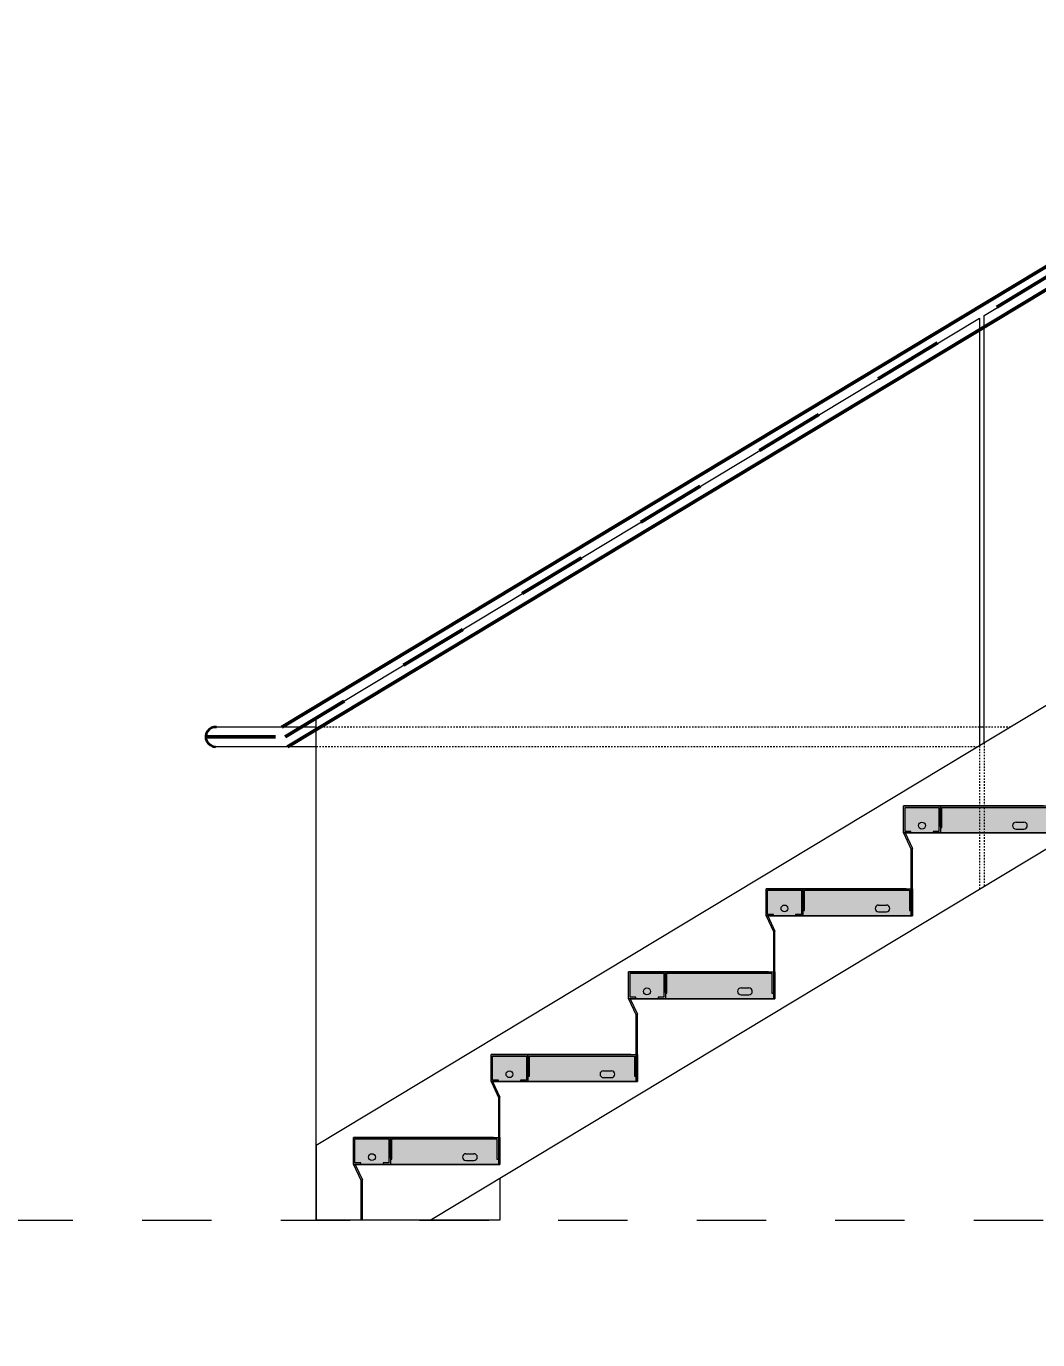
# Model space of a CAD drawing. Header units: millimetres. Extents: x -48147 to 1403542, y -455564 to 18123.
# Drawn here: x 1392919 to 1394978, y -450236 to -447561 of the extents above; entities that cross this region are included whole.
import ezdxf

# ---------------------------------------------------------------- set-up
doc = ezdxf.new("R2010")
doc.units = ezdxf.units.MM
doc.header["$MEASUREMENT"] = 0
for name, pattern in [('3MM-HIDDEN', [6, 3, -3]), ('Dashed', [2822.222233, 1411.111116, -1411.111116]), ('Wipeout_Contour', [1000, 0, -1000])]:
    doc.linetypes.add(name, pattern=pattern)
for name, color, linetype, lineweight in [('0_Pen_No__1', 7, 'Continuous', 13), ('0_Pen_No__85', 8, 'Continuous', 20), ('2D Layer_Pen_No__1', 7, 'Continuous', 13), ('A-30-M_Stair_Pen_No__101', 252, 'Continuous', 15), ('A-30-M_Stair_Pen_No__121', 255, 'Continuous', 0), ('A-30-M_Stair_Pen_No__2', 8, 'Continuous', 15), ('A-30-M_Stair_Pen_No__22', 8, 'Continuous', 50), ('A-30-M_Stair_Pen_No__42', 8, 'Continuous', 35), ('A-95-P_Text_1_50_GA_Pen_No__1', 7, 'Continuous', 13), ('New_A-25-M_Wall_Int_Pen_No__87', 8, 'Continuous', 20), ('New_A-30-M_Stair_Pen_No__1', 7, 'Continuous', 13), ('New_A-30-M_Stair_Pen_No__146', 8, 'Continuous', 0), ('New_A-30-M_Stair_Pen_No__192', 7, 'Continuous', 13), ('New_A-30-M_Stair_Pen_No__41', 7, 'Continuous', 35)]:
    doc.layers.add(name, color=color, linetype=linetype, lineweight=lineweight)
for name, color, linetype, lineweight, true_color in [('0_Pen_No__105', 7, 'Continuous', 15, 0xa6a6a6), ('0_Pen_No__45', 7, 'Continuous', 35, 0x444444), ('A-230-M_FLOOR.IFC Import_Pen_No__109', 7, 'Continuous', 15, 0xa6a6a6), ('A-230-M_FLOOR.IFC Import_Pen_No__29', 7, 'Continuous', 50, 0x2a2a2a), ('A-30-M_Stair_Pen_No__102', 7, 'Continuous', 15, 0xcccccc), ('A-30-M_Stair_Pen_No__81', 7, 'Continuous', 20, 0x6a6a6a)]:
    doc.layers.add(name, color=color, linetype=linetype, lineweight=lineweight, true_color=true_color)
for name, color, linetype in [('A-230-M_FLOOR.IFC Import', 7, 'Continuous'), ('A-95-P_Drawing', 7, 'Continuous'), ('New_A-25-M_Wall_Int', 7, 'Continuous'), ('New_A-30-M_Stair', 7, 'Continuous')]:
    doc.layers.add(name, color=color, linetype=linetype)
doc.styles.add('GENERATED_STYLE_1', font='')
doc.styles.add('GENERATED_STYLE_2', font='')
doc.styles.get('GENERATED_STYLE_1').set_extended_font_data('Arial')
doc.styles.get('GENERATED_STYLE_2').set_extended_font_data('Swis721 BT')
doc.dimstyles.new('GENERATED_STYLE__7', dxfattribs={"dimtxt": 125, "dimasz": 114, "dimexe": 0.18, "dimexo": 40, "dimgap": 0.09, "dimtad": 1, "dimtih": 1, "dimtoh": 1, "dimdec": 0, "dimzin": 0, "dimdsep": 46, "dimtxsty": 'GENERATED_STYLE_1', "dimblk": 'ARROWHEAD_5', "dimblk1": 'ARROWHEAD_5', "dimblk2": 'ARROWHEAD_5', "dimcen": 0.09, "dimclrd": 8, "dimclre": 8, "dimclrt": 7, "dimadec": 0, "dimazin": 0, "dimtfac": 1, "dimtdec": 4, "dimtmove": 0, "dimatfit": 3, "dimfxl": 1, "dimtolj": 1, "dimtzin": 0, "dimarcsym": 0})
doc.dimstyles.new('GENERATED_STYLE__8', dxfattribs={"dimtxt": 0.18, "dimasz": 182.4, "dimexe": 0.18, "dimexo": 0.0625, "dimgap": 0.09, "dimtad": 0, "dimtih": 1, "dimtoh": 1, "dimdec": 4, "dimzin": 0, "dimdsep": 46, "dimcen": 0.09, "dimadec": 0, "dimazin": 0, "dimtfac": 1, "dimtdec": 4, "dimtmove": 0, "dimatfit": 3, "dimldrblk": 'ARROWHEAD_5', "dimfxl": 1, "dimtolj": 1, "dimtzin": 0, "dimarcsym": 0})

# ---------------------------------------------------------------- blocks, each defined once
blk = doc.blocks.new('Section Elem_1_1', base_point=(1418663.2, -449992.5))
at = {"color": 254, "linetype": 'Wipeout_Contour', "lineweight": 0, "ltscale": 5857395.466145665}
blk.add_wipeout([(1393503.3, -449869), (1393578.3, -449823.8), (1393578.3, -449823.7), (1393503.3, -449868.9)], dxfattribs=at).dxf.layer = 'New_A-30-M_Stair'
at = {"color": 254, "linetype": 'Wipeout_Contour', "lineweight": 0, "ltscale": 7322809.023226842}
blk.add_wipeout([(1393586.3, -449992.5), (1393782.7, -449992.5), (1393858.3, -449947), (1393858.3, -449883.8), (1393586.3, -449883.8)], dxfattribs=at).dxf.layer = 'New_A-30-M_Stair'
at = {"layer": 'New_A-30-M_Stair_Pen_No__146', "linetype": 'Continuous', "lineweight": 0, "true_color": 0x404040}
blk.add_hatch(color=49, dxfattribs=at).paths.add_polyline_path([(1393586.3, -449992.5), (1393586.3, -449883.8), (1393578.3, -449883.8), (1393578.3, -449992.5)])
at = {"layer": 'New_A-30-M_Stair_Pen_No__41', "linetype": 'Continuous'}
blk.add_line((1393586.3, -449883.8), (1393586.3, -449992.5), dxfattribs=at)
at = {"color": 254, "linetype": 'Wipeout_Contour', "lineweight": 0, "ltscale": 5857939.735966233}
blk.add_wipeout([(1393578.3, -449823.8), (1393858.3, -449655), (1393858.3, -449654.9), (1393578.3, -449823.7)], dxfattribs=at).dxf.layer = 'New_A-30-M_Stair'
at = {"color": 254, "linetype": 'Wipeout_Contour', "lineweight": 0, "ltscale": 5856843.131998958}
blk.add_wipeout([(1393503.3, -449868.9), (1393578.3, -449823.7), (1393578.3, -448924), (1393503.3, -448969.2)], dxfattribs=at).dxf.layer = 'New_A-30-M_Stair'
at = {"color": 254, "linetype": 'Wipeout_Contour', "lineweight": 0, "ltscale": 5858798.407810763}
blk.add_wipeout([(1393858.3, -449655), (1394138.3, -449486.3), (1394138.3, -449486.2), (1393858.3, -449654.9)], dxfattribs=at).dxf.layer = 'New_A-30-M_Stair'
at = {"color": 254, "linetype": 'Wipeout_Contour', "lineweight": 0, "ltscale": 5857387.584649482}
blk.add_wipeout([(1393578.3, -449823.7), (1393858.3, -449654.9), (1393858.3, -448755.2), (1393578.3, -448924)], dxfattribs=at).dxf.layer = 'New_A-30-M_Stair'
at = {"color": 254, "linetype": 'Wipeout_Contour', "lineweight": 0, "ltscale": 5859657.245656075}
blk.add_wipeout([(1394138.3, -449486.3), (1394418.3, -449317.5), (1394418.3, -449317.4), (1394138.3, -449486.2)], dxfattribs=at).dxf.layer = 'New_A-30-M_Stair'
at = {"color": 254, "linetype": 'Wipeout_Contour', "lineweight": 0, "ltscale": 5858246.544806448}
blk.add_wipeout([(1393858.3, -449654.9), (1394138.3, -449486.2), (1394138.3, -448586.5), (1393858.3, -448755.2)], dxfattribs=at).dxf.layer = 'New_A-30-M_Stair'
at = {"color": 254, "linetype": 'Wipeout_Contour', "lineweight": 0, "ltscale": 5856290.797575889}
blk.add_wipeout([(1393503.3, -448969.2), (1393578.3, -448924), (1393578.3, -448923.9), (1393503.3, -448969.1)], dxfattribs=at).dxf.layer = 'New_A-30-M_Stair'
at = {"color": 254, "linetype": 'Wipeout_Contour', "lineweight": 0, "ltscale": 5860516.249429189}
blk.add_wipeout([(1394418.3, -449317.5), (1394698.3, -449148.8), (1394698.3, -449148.7), (1394418.3, -449317.4)], dxfattribs=at).dxf.layer = 'New_A-30-M_Stair'
at = {"layer": 'New_A-30-M_Stair_Pen_No__1', "linetype": 'Continuous'}
blk.add_line((1393503.3, -449868.9), (1393503.3, -448969.2), dxfattribs=at)
at = {"color": 254, "linetype": 'Wipeout_Contour', "lineweight": 0, "ltscale": 5859105.670895281}
blk.add_wipeout([(1394138.3, -449486.2), (1394418.3, -449317.4), (1394418.3, -448417.7), (1394138.3, -448586.5)], dxfattribs=at).dxf.layer = 'New_A-30-M_Stair'
at = {"color": 254, "linetype": 'Wipeout_Contour', "lineweight": 0, "ltscale": 5856835.432991117}
blk.add_wipeout([(1393578.3, -448924), (1393858.3, -448755.2), (1393858.3, -448755.1), (1393578.3, -448923.9)], dxfattribs=at).dxf.layer = 'New_A-30-M_Stair'
at = {"color": 254, "linetype": 'Wipeout_Contour', "lineweight": 0, "ltscale": 5861375.419057152}
blk.add_wipeout([(1394698.3, -449148.8), (1394978.3, -448980), (1394978.3, -448979.9), (1394698.3, -449148.7)], dxfattribs=at).dxf.layer = 'New_A-30-M_Stair'
at = {"color": 254, "linetype": 'Wipeout_Contour', "lineweight": 0, "ltscale": 4393613.780527391}
blk.add_wipeout([(1393578.4, -449823.8), (1393858.3, -449823.8), (1393858.3, -449655.1)], dxfattribs=at).dxf.layer = 'New_A-30-M_Stair'
at = {"layer": 'New_A-30-M_Stair_Pen_No__1', "linetype": 'Continuous'}
for p, q in [((1393503.3, -448969.1), (1393578.3, -448923.9)), ((1393503.3, -449869), (1393578.3, -449823.8))]:
    blk.add_line(p, q, dxfattribs=at)
at = {"layer": 'New_A-30-M_Stair_Pen_No__41', "linetype": 'Continuous', "flags": 128}
blk.add_lwpolyline([(1393578.3, -449823.8), (1393578.3, -449883.8), (1393578.3, -449992.5)], dxfattribs=at)
at = {"color": 254, "linetype": 'Wipeout_Contour', "lineweight": 0, "ltscale": 5859964.962843002}
blk.add_wipeout([(1394418.3, -449317.4), (1394698.3, -449148.7), (1394698.3, -448249), (1394418.3, -448417.7)], dxfattribs=at).dxf.layer = 'New_A-30-M_Stair'
at = {"color": 254, "linetype": 'Wipeout_Contour', "lineweight": 0, "ltscale": 5857694.681460792}
blk.add_wipeout([(1393858.3, -448755.2), (1394138.3, -448586.5), (1394138.3, -448586.4), (1393858.3, -448755.1)], dxfattribs=at).dxf.layer = 'New_A-30-M_Stair'
at = {"color": 254, "linetype": 'Wipeout_Contour', "lineweight": 0, "ltscale": 4394257.777945197}
blk.add_wipeout([(1393858.4, -449655), (1394138.3, -449655), (1394138.3, -449486.3)], dxfattribs=at).dxf.layer = 'New_A-30-M_Stair'
at = {"color": 254, "linetype": 'Wipeout_Contour', "lineweight": 0, "ltscale": 8788407.453797473}
blk.add_wipeout([(1393858.3, -449883.8), (1393858.3, -449947), (1394138.3, -449778.2), (1394138.3, -449715), (1393866.3, -449715), (1393866.3, -449883.8)], dxfattribs=at).dxf.layer = 'New_A-30-M_Stair'
at = {"layer": 'New_A-30-M_Stair_Pen_No__146', "linetype": 'Continuous', "lineweight": 0, "true_color": 0x404040}
for points in [[(1393866.3, -449823.8), (1393866.3, -449715), (1393858.3, -449715), (1393858.3, -449823.8)], [(1393866.3, -449883.8), (1393866.3, -449823.8), (1393578.3, -449823.8), (1393578.3, -449883.8)]]:
    blk.add_hatch(color=49, dxfattribs=at).paths.add_polyline_path(points)
at = {"layer": 'New_A-30-M_Stair_Pen_No__1', "linetype": 'Continuous'}
for p, q in [((1393578.3, -448923.9), (1393858.3, -448755.1)), ((1393578.3, -449823.8), (1393858.3, -449655)), ((1393578.4, -449823.8), (1393858.3, -449655.1)), ((1393782.7, -449992.5), (1393858.3, -449947))]:
    blk.add_line(p, q, dxfattribs=at)
at = {"layer": 'New_A-30-M_Stair_Pen_No__41', "linetype": 'Continuous'}
for p, q in [((1393858.3, -449823.8), (1393578.3, -449823.8)), ((1393866.3, -449883.8), (1393586.3, -449883.8))]:
    blk.add_line(p, q, dxfattribs=at)
at = {"layer": 'New_A-30-M_Stair_Pen_No__41', "linetype": 'Continuous', "flags": 128}
for points in [[(1393858.3, -449655), (1393858.3, -449715), (1393858.3, -449823.8)], [(1393866.3, -449715), (1393866.3, -449823.8), (1393866.3, -449883.8)]]:
    blk.add_lwpolyline(points, dxfattribs=at)
at = {"color": 254, "linetype": 'Wipeout_Contour', "lineweight": 0, "ltscale": 5860824.420576657}
blk.add_wipeout([(1394698.3, -449148.7), (1394978.3, -448979.9), (1394978.3, -448080.2), (1394698.3, -448249)], dxfattribs=at).dxf.layer = 'New_A-30-M_Stair'
at = {"color": 254, "linetype": 'Wipeout_Contour', "lineweight": 0, "ltscale": 5858554.095793421}
blk.add_wipeout([(1394138.3, -448586.5), (1394418.3, -448417.7), (1394418.3, -448417.6), (1394138.3, -448586.4)], dxfattribs=at).dxf.layer = 'New_A-30-M_Stair'
at = {"color": 254, "linetype": 'Wipeout_Contour', "lineweight": 0, "ltscale": 4394901.899912532}
blk.add_wipeout([(1394138.4, -449486.3), (1394418.3, -449486.3), (1394418.3, -449317.6)], dxfattribs=at).dxf.layer = 'New_A-30-M_Stair'
at = {"color": 254, "linetype": 'Wipeout_Contour', "lineweight": 0, "ltscale": 10254562.26249463}
blk.add_wipeout([(1394138.3, -449715), (1394138.3, -449778.2), (1394418.3, -449609.5), (1394418.3, -449546.3), (1394146.3, -449546.3), (1394146.3, -449655), (1394146.3, -449715)], dxfattribs=at).dxf.layer = 'New_A-30-M_Stair'
at = {"layer": 'New_A-30-M_Stair_Pen_No__146', "linetype": 'Continuous', "lineweight": 0, "true_color": 0x404040}
for points in [[(1394146.3, -449655), (1394146.3, -449546.3), (1394138.3, -449546.3), (1394138.3, -449655)], [(1394146.3, -449715), (1394146.3, -449655), (1393858.3, -449655), (1393858.3, -449715)]]:
    blk.add_hatch(color=49, dxfattribs=at).paths.add_polyline_path(points)
at = {"layer": 'New_A-30-M_Stair_Pen_No__1', "linetype": 'Continuous'}
for p, q in [((1393858.3, -448755.1), (1394138.3, -448586.4)), ((1393858.3, -449655), (1394138.3, -449486.3)), ((1393858.4, -449655), (1394138.3, -449486.3)), ((1393858.3, -449947), (1394138.3, -449778.2))]:
    blk.add_line(p, q, dxfattribs=at)
at = {"layer": 'New_A-30-M_Stair_Pen_No__41', "linetype": 'Continuous'}
for p, q in [((1394138.3, -449655), (1393858.3, -449655)), ((1394146.3, -449715), (1393866.3, -449715))]:
    blk.add_line(p, q, dxfattribs=at)
at = {"layer": 'New_A-30-M_Stair_Pen_No__41', "linetype": 'Continuous', "flags": 128}
for points in [[(1394138.3, -449486.3), (1394138.3, -449546.3), (1394138.3, -449655)], [(1394146.3, -449546.3), (1394146.3, -449655), (1394146.3, -449715)]]:
    blk.add_lwpolyline(points, dxfattribs=at)
at = {"color": 254, "linetype": 'Wipeout_Contour', "lineweight": 0, "ltscale": 5859413.675916022}
blk.add_wipeout([(1394418.3, -448417.7), (1394698.3, -448249), (1394698.3, -448248.9), (1394418.3, -448417.6)], dxfattribs=at).dxf.layer = 'New_A-30-M_Stair'
at = {"color": 254, "linetype": 'Wipeout_Contour', "lineweight": 0, "ltscale": 4395546.146323099}
blk.add_wipeout([(1394418.4, -449317.5), (1394698.3, -449317.5), (1394698.3, -449148.8)], dxfattribs=at).dxf.layer = 'New_A-30-M_Stair'
at = {"color": 254, "linetype": 'Wipeout_Contour', "lineweight": 0, "ltscale": 10256065.21814152}
blk.add_wipeout([(1394418.3, -449546.3), (1394418.3, -449609.5), (1394698.3, -449440.7), (1394698.3, -449377.5), (1394426.3, -449377.5), (1394426.3, -449486.3), (1394426.3, -449546.3)], dxfattribs=at).dxf.layer = 'New_A-30-M_Stair'
at = {"layer": 'New_A-30-M_Stair_Pen_No__146', "linetype": 'Continuous', "lineweight": 0, "true_color": 0x404040}
for points in [[(1394426.3, -449486.3), (1394426.3, -449377.5), (1394418.3, -449377.5), (1394418.3, -449486.3)], [(1394426.3, -449546.3), (1394426.3, -449486.3), (1394138.3, -449486.3), (1394138.3, -449546.3)]]:
    blk.add_hatch(color=49, dxfattribs=at).paths.add_polyline_path(points)
at = {"layer": 'New_A-30-M_Stair_Pen_No__1', "linetype": 'Continuous'}
for p, q in [((1394138.3, -448586.4), (1394418.3, -448417.6)), ((1394138.3, -449486.3), (1394418.3, -449317.5)), ((1394138.4, -449486.3), (1394418.3, -449317.6)), ((1394138.3, -449778.2), (1394418.3, -449609.5))]:
    blk.add_line(p, q, dxfattribs=at)
at = {"layer": 'New_A-30-M_Stair_Pen_No__41', "linetype": 'Continuous'}
for p, q in [((1394418.3, -449486.3), (1394138.3, -449486.3)), ((1394426.3, -449546.3), (1394146.3, -449546.3))]:
    blk.add_line(p, q, dxfattribs=at)
at = {"layer": 'New_A-30-M_Stair_Pen_No__41', "linetype": 'Continuous', "flags": 128}
for points in [[(1394418.3, -449317.5), (1394418.3, -449377.5), (1394418.3, -449486.3)], [(1394426.3, -449377.5), (1394426.3, -449486.3), (1394426.3, -449546.3)]]:
    blk.add_lwpolyline(points, dxfattribs=at)
at = {"color": 254, "linetype": 'Wipeout_Contour', "lineweight": 0, "ltscale": 5860273.421755641}
blk.add_wipeout([(1394698.3, -448249), (1394978.3, -448080.2), (1394978.3, -448080.1), (1394698.3, -448248.9)], dxfattribs=at).dxf.layer = 'New_A-30-M_Stair'
at = {"color": 254, "linetype": 'Wipeout_Contour', "lineweight": 0, "ltscale": 4396190.517122186}
blk.add_wipeout([(1394698.4, -449148.8), (1394978.3, -449148.8), (1394978.3, -448980.1)], dxfattribs=at).dxf.layer = 'New_A-30-M_Stair'
at = {"color": 254, "linetype": 'Wipeout_Contour', "lineweight": 0, "ltscale": 8792272.20978792}
blk.add_wipeout([(1394698.3, -449377.5), (1394698.3, -449440.7), (1394978.3, -449272), (1394978.3, -449208.8), (1394706.3, -449208.8), (1394706.3, -449377.5)], dxfattribs=at).dxf.layer = 'New_A-30-M_Stair'
at = {"layer": 'New_A-30-M_Stair_Pen_No__146', "linetype": 'Continuous', "lineweight": 0, "true_color": 0x404040}
for points in [[(1394986.3, -449208.8), (1394986.3, -449148.8), (1394698.3, -449148.8), (1394698.3, -449208.8)], [(1394706.3, -449317.5), (1394706.3, -449208.8), (1394698.3, -449208.8), (1394698.3, -449317.5)], [(1394706.3, -449377.5), (1394706.3, -449317.5), (1394418.3, -449317.5), (1394418.3, -449377.5)]]:
    blk.add_hatch(color=49, dxfattribs=at).paths.add_polyline_path(points)
at = {"layer": 'New_A-30-M_Stair_Pen_No__1', "linetype": 'Continuous'}
for p, q in [((1394698.3, -448248.9), (1394978.3, -448080.1)), ((1394418.3, -448417.6), (1394698.3, -448248.9)), ((1394698.3, -449148.8), (1394978.3, -448980)), ((1394698.4, -449148.8), (1394978.3, -448980.1)), ((1394978.3, -449272), (1395258.3, -449103.2)), ((1394418.3, -449317.5), (1394698.3, -449148.8)), ((1394418.4, -449317.5), (1394698.3, -449148.8)), ((1394698.3, -449440.7), (1394978.3, -449272)), ((1394418.3, -449609.5), (1394698.3, -449440.7))]:
    blk.add_line(p, q, dxfattribs=at)
at = {"layer": 'New_A-30-M_Stair_Pen_No__41', "linetype": 'Continuous'}
for p, q in [((1394978.3, -449148.8), (1394698.3, -449148.8)), ((1394986.3, -449208.8), (1394706.3, -449208.8)), ((1394698.3, -449317.5), (1394418.3, -449317.5)), ((1394706.3, -449377.5), (1394426.3, -449377.5))]:
    blk.add_line(p, q, dxfattribs=at)
at = {"layer": 'New_A-30-M_Stair_Pen_No__41', "linetype": 'Continuous', "flags": 128}
for points in [[(1394698.3, -449148.8), (1394698.3, -449208.8), (1394698.3, -449317.5)], [(1394706.3, -449208.8), (1394706.3, -449317.5), (1394706.3, -449377.5)]]:
    blk.add_lwpolyline(points, dxfattribs=at)
blk = doc.blocks.new('Section Elem_49_1', base_point=(1418663.2, -449992.5))
at = {"color": 254, "linetype": 'Wipeout_Contour', "lineweight": 0, "ltscale": 5852812.610620024}
blk.add_wipeout([(1393428.7, -447392.5), (1391988.3, -447392.5), (1391988.3, -449992.5), (1393428.7, -449992.5)], dxfattribs=at).dxf.layer = 'New_A-25-M_Wall_Int'
at = {"layer": 'New_A-25-M_Wall_Int_Pen_No__87', "linetype": 'Continuous'}
blk.add_line((1393428.7, -447392.5), (1393428.7, -449992.5), dxfattribs=at)
blk = doc.blocks.new('Section Elem_216_1', base_point=(1418663.2, -449992.5))
at = {"color": 254, "linetype": 'Wipeout_Contour', "lineweight": 0, "ltscale": 175547925.7955505}
blk.add_wipeout([(1398445.1, -434842.5), (1393413.1, -434842.5), (1393413.1, -437842.5), (1393658.3, -437842.5), (1393658.3, -438142.5), (1393658.1, -438142.5), (1393658.1, -438292.5), (1393658.4, -438292.5), (1393658.4, -438301.1), (1393596, -438301.1), (1393590.6, -438303.4), (1393588.4, -438308.7), (1393588.4, -438527.8), (1393590.6, -438533.2), (1393596, -438535.4), (1393643.3, -438535.4), (1393643.3, -438342.5), (1393658.3, -438342.5), (1393658.3, -438535.4), (1393658.4, -438535.4), (1393658.4, -438544), (1393658.3, -438544), (1393658.3, -438917.5), (1393413.1, -438917.5), (1393413.1, -441892.5), (1393658.3, -441892.5), (1393658.3, -442192.5), (1393658.2, -442192.5), (1393658.2, -442342.5), (1393658.4, -442342.5), (1393658.4, -442351.1), (1393658.3, -442351.1), (1393658.3, -442585.4), (1393658.4, -442585.4), (1393658.4, -442594), (1393658.3, -442594), (1393658.3, -442942.5), (1393413.1, -442942.5), (1393413.1, -445942.5), (1393658.3, -445942.5), (1393658.3, -446242.5), (1393658.4, -446242.5), (1393658.4, -446392.5), (1393658.4, -446401.1), (1393596, -446401.1), (1393590.6, -446403.4), (1393588.4, -446408.7), (1393588.4, -446627.8), (1393590.6, -446633.2), (1393596, -446635.4), (1393658.4, -446635.4), (1393658.4, -446644), (1393512.3, -446644), (1393512.3, -446635.4), (1393574.7, -446635.4), (1393580.1, -446633.2), (1393582.3, -446627.8), (1393582.3, -446408.7), (1393580.1, -446403.4), (1393574.7, -446401.1), (1393512.3, -446401.1), (1393512.3, -446392.5), (1393428.7, -446392.5), (1393428.7, -447367.5), (1393658.3, -447367.5), (1393658.3, -447392.5), (1393428.7, -447392.5), (1393428.7, -449992.5), (1393578.3, -449992.5), (1393578.3, -449823.8), (1393503.3, -449869), (1393503.3, -449868.9), (1393503.3, -448969.2), (1393503.3, -448969.1), (1395949.5, -447494.8), (1395858.4, -447439.9), (1393858.3, -446234.5), (1393858.3, -445942.6), (1393858.3, -445942.5), (1393848.3, -445942.5), (1393848.3, -445833.8), (1393858.3, -445833.8), (1393858.3, -445773.8), (1393783.3, -445819), (1393783.3, -445818.9), (1393783.3, -444919.2), (1393783.3, -444919.1), (1396093.5, -443526.8), (1393858.3, -442179.7), (1393858.3, -441892.5), (1393848.3, -441892.5), (1393848.3, -441783.8), (1393858.3, -441783.8), (1393858.3, -441723.8), (1393783.3, -441769), (1393783.3, -441768.9), (1393783.3, -440869.2), (1393783.3, -440869.1), (1396093.5, -439476.8), (1395858.4, -439335.1), (1393858.3, -438129.7), (1393858.3, -437837.8), (1394063.3, -437961.3), (1394063.3, -437111.5), (1394063.3, -437111.4), (1394138.3, -437111.4), (1397218.3, -438967.6), (1398445.1, -438967.6), (1398445.1, -438544), (1398373.3, -438544), (1398373.3, -438535.4), (1398435.7, -438535.4), (1398441, -438533.2), (1398443.3, -438527.8), (1398443.3, -438308.7), (1398441, -438303.4), (1398435.7, -438301.1), (1398373.3, -438301.1), (1398373.3, -438292.5), (1398445.1, -438292.5)], dxfattribs=at).dxf.layer = 'New_A-25-M_Wall_Int'
at = {"layer": 'New_A-25-M_Wall_Int_Pen_No__87', "linetype": 'Continuous'}
blk.add_line((1393413.1, -449992.5), (1393413.1, -447392.5), dxfattribs=at)
at = {"color": 254, "linetype": 'Wipeout_Contour', "lineweight": 0, "ltscale": 61634665.73816013}
blk.add_wipeout([(1394727.4, -445537.1), (1396945.2, -446873.8), (1398388.3, -446873.8), (1398394.3, -446874), (1398400.2, -446874.6), (1398406.1, -446875.7), (1398412, -446877.2), (1398416.6, -446879.8), (1398420.2, -446883.7), (1398422.5, -446888.5), (1398423.3, -446893.8), (1398423.3, -446923.8), (1397129.3, -446923.8), (1397129.3, -447798.7), (1397129.3, -447798.8), (1398438.3, -447798.8), (1398438.3, -447798.8), (1398445.1, -447798.8), (1398445.1, -446644), (1398373.3, -446644), (1398373.3, -446635.4), (1398435.7, -446635.4), (1398441, -446633.2), (1398443.3, -446627.8), (1398443.3, -446408.7), (1398441, -446403.4), (1398435.7, -446401.1), (1398373.3, -446401.1), (1398373.3, -446392.5), (1398445.1, -446392.5), (1398445.1, -444229), (1398373.3, -444229), (1398373.3, -444220.4), (1398435.7, -444220.4), (1398441, -444218.2), (1398443.3, -444212.8), (1398443.3, -444204.7), (1397218.3, -444204.7), (1397113.3, -444141.4), (1397113.3, -444199.2), (1397104.3, -444204.7), (1396938.3, -444204.7)], dxfattribs=at).dxf.layer = 'New_A-25-M_Wall_Int'
at = {"color": 254, "linetype": 'Wipeout_Contour', "lineweight": 0, "ltscale": 5857939.911090921}
blk.add_wipeout([(1393858.3, -449655), (1393578.3, -449823.8), (1393578.4, -449823.8), (1393858.3, -449655.1)], dxfattribs=at).dxf.layer = 'New_A-25-M_Wall_Int'
at = {"color": 254, "linetype": 'Wipeout_Contour', "lineweight": 0, "ltscale": 11739681.6880277}
blk.add_wipeout([(1395818.3, -448765.7), (1393782.7, -449992.5), (1398421.3, -449992.5), (1398421.3, -449980.5), (1398445.1, -449980.5), (1398445.1, -448090.7), (1396938.3, -448090.7), (1395858.4, -448741.6)], dxfattribs=at).dxf.layer = 'New_A-25-M_Wall_Int'
at = {"color": 254, "linetype": 'Wipeout_Contour', "lineweight": 0, "ltscale": 5858798.582764937}
blk.add_wipeout([(1393858.3, -449655), (1393858.4, -449655), (1394138.3, -449486.3), (1394138.3, -449486.3)], dxfattribs=at).dxf.layer = 'New_A-25-M_Wall_Int'
at = {"color": 254, "linetype": 'Wipeout_Contour', "lineweight": 0, "ltscale": 5859657.42043821}
blk.add_wipeout([(1394418.3, -449317.5), (1394138.3, -449486.3), (1394138.4, -449486.3), (1394418.3, -449317.6)], dxfattribs=at).dxf.layer = 'New_A-25-M_Wall_Int'
at = {"color": 254, "linetype": 'Wipeout_Contour', "lineweight": 0, "ltscale": 5860516.424469018}
blk.add_wipeout([(1394418.3, -449317.5), (1394418.4, -449317.5), (1394698.3, -449148.8), (1394698.3, -449148.8)], dxfattribs=at).dxf.layer = 'New_A-25-M_Wall_Int'
at = {"color": 254, "linetype": 'Wipeout_Contour', "lineweight": 0, "ltscale": 5861375.593924914}
blk.add_wipeout([(1394978.3, -448980), (1394698.3, -449148.8), (1394698.4, -449148.8), (1394978.3, -448980.1)], dxfattribs=at).dxf.layer = 'New_A-25-M_Wall_Int'
blk = doc.blocks.new('Section Elem_437_1', base_point=(1418663.2, -449992.5))
at = {"color": 254, "linetype": 'Wipeout_Contour', "lineweight": 0, "ltscale": 5830804.514820798}
blk.add_wipeout([(1398196.4, -450242.5), (1398196.4, -449992.5), (1374725.3, -449992.5), (1374725.3, -450242.5)], dxfattribs=at).dxf.layer = 'A-230-M_FLOOR.IFC Import'
at = {"layer": 'A-230-M_FLOOR.IFC Import_Pen_No__109', "linetype": 'Continuous'}
h = blk.add_hatch(dxfattribs=at)
h.set_pattern_fill('Lightweight_Concrete_0001', color=256, style=0, pattern_type=2)
h.set_pattern_definition([(0, (1418663.25, -449992.53), (0, 389.7114), [24.375, -200.625]), (0, (1418775.75, -449797.67), (0, 389.7114), [24.375, -200.625]), (60, (1418663.25, -449992.53), (-337.5, 194.8557), [24.375, -200.625]), (60, (1418888.25, -449992.53), (-337.5, 194.8557), [24.375, -200.625]), (120, (1418687.62, -449992.53), (337.5, 194.8557), [24.375, -200.625]), (120, (1418912.62, -449992.53), (337.5, 194.8557), [24.375, -200.625]), (0, (1418663.25, -449955.03), (0, 75), [0, -75, 0, -112.5]), (45, (1418700.75, -449955.03), (-53.03301, 53.03301), [0, -56.25, 0, -93.75])])
h.paths.add_polyline_path([(1398196.4, -450242.5), (1398196.4, -449992.5), (1374725.3, -449992.5), (1374725.3, -450242.5)])
at = {"layer": 'A-230-M_FLOOR.IFC Import_Pen_No__29', "linetype": 'Continuous'}
for p, q in [((1393578.3, -449992.5), (1391988.3, -449992.5)), ((1393586.3, -449992.5), (1393578.3, -449992.5)), ((1398167.2, -449992.5), (1393586.3, -449992.5))]:
    blk.add_line(p, q, dxfattribs=at)
blk = doc.blocks.new('*D513', base_point=(1418663.2, -449992.5))
at = {"layer": '0_Pen_No__45', "linetype": 'Continuous'}
for points in [[(1395410.7, -448986.3), (1395440.4, -449102.5), (1395494.6, -449072)], [(1395690.4, -449992.5), (1395718, -449875.8), (1395656, -449877.6)]]:
    blk.add_hatch(color=256, dxfattribs=at).paths.add_polyline_path(points)
for p, q in [((1395410.7, -448986.3), (1395494.6, -449072)), ((1395410.7, -448986.3), (1395440.4, -449102.5)), ((1395494.6, -449072), (1395440.4, -449102.5)), ((1395656, -449877.6), (1395718, -449875.8)), ((1395690.4, -449992.5), (1395656, -449877.6)), ((1395690.4, -449992.5), (1395718, -449875.8))]:
    blk.add_line(p, q, dxfattribs=at)
at = {"layer": '0_Pen_No__85', "linetype": 'Continuous'}
for p, q in [((1395271.4, -449070.2), (1395507, -448928.2)), ((1395802.9, -449992.5), (1395577.9, -449992.5))]:
    blk.add_line(p, q, dxfattribs=at)
blk.add_arc((1393741, -449992.5), 1949.4, 3.4064, 27.6701, dxfattribs=at)
at = {"layer": '0_Pen_No__1', "insert": (1395739.6, -449499.3), "char_height": 125, "attachment_point": 7, "style": 'GENERATED_STYLE_1'}
blk.add_mtext('\\A1;{\\fArial|b0|i0|c0|p34;31°}', dxfattribs=at)
blk = doc.blocks.new('ARROWHEAD_5')
at = {"color": 0, "linetype": 'Continuous', "lineweight": 0}
blk.add_line((0, 0), (-1, 0), dxfattribs=at)
blk.add_solid([(-1, 0.2679), (0, 0), (-1, -0.2679), (-1, 0.2679)], dxfattribs=at)
blk = doc.blocks.new('S-22 Building Section_STORY_MARKER', base_point=(1418663.2, -449992.5))
at = {"layer": '0_Pen_No__105', "linetype": 'Dashed', "ltscale": 0.1}
blk.add_line((1369166.1, -449992.5), (1399880.2, -449992.5), dxfattribs=at)

msp = doc.modelspace()

# ---------------------------------------------------------------- block references
at = {"layer": 'New_A-30-M_Stair'}
msp.add_blockref('Section Elem_1_1', (1418663.2, -449992.5), dxfattribs=at)

# ---------------------------------------------------------------- next in the draw order: hatches: boundary and pattern name
at = {"layer": 'A-30-M_Stair_Pen_No__121', "linetype": 'Continuous'}
msp.add_hatch(color=256, dxfattribs=at).paths.add_polyline_path([(1393660.1, -435111.8), (1398444.1, -435111.8), (1398444.1, -449987.7), (1393131.3, -449987.7), (1393131.3, -446897.1), (1393660.1, -446897.1)])

# ---------------------------------------------------------------- next in the draw order: block references
at = {"layer": 'New_A-25-M_Wall_Int'}
msp.add_blockref('Section Elem_49_1', (1418663.2, -449992.5), dxfattribs=at)

# ---------------------------------------------------------------- next in the draw order: block references
msp.add_blockref('Section Elem_216_1', (1418663.2, -449992.5), dxfattribs=at)

# ---------------------------------------------------------------- next in the draw order: texts
at = {"layer": 'A-95-P_Text_1_50_GA_Pen_No__1', "linetype": 'Continuous', "insert": (1392926.1, -448053.7), "char_height": 175, "width": 3634.245, "attachment_point": 2, "line_spacing_factor": 0.844354, "style": 'GENERATED_STYLE_2'}
msp.add_mtext('\\A1;{\\fSwis721 BT|b0|i0|c0|p34;Escape\\P\\fSwis721 BT|b0|i0|c0|p34;Stair 05}', dxfattribs=at)

# ---------------------------------------------------------------- next in the draw order: block references
at = {"layer": 'A-230-M_FLOOR.IFC Import'}
msp.add_blockref('Section Elem_437_1', (1418663.2, -449992.5), dxfattribs=at)

# ---------------------------------------------------------------- next in the draw order: leaders
at = {"layer": '0_Pen_No__85', "linetype": 'Continuous', "annotation_type": 0, "has_hookline": 1, "hookline_direction": 1, "text_width": 1845.2}
msp.add_leader([(1395287.5, -447849.9), (1394704.4, -447175.5), (1393972.3, -447175.5)], dimstyle='GENERATED_STYLE__8', dxfattribs=at)

# ---------------------------------------------------------------- next in the draw order: linework, layer by layer
at = {"layer": '2D Layer_Pen_No__1', "linetype": 'Continuous', "flags": 128}
msp.add_lwpolyline([(1395475.6, -449992.5), (1393741, -449992.5), (1395100.1, -449173.4)], dxfattribs=at)

# ---------------------------------------------------------------- next in the draw order: dimensions: what is measured, and where the dimension line sits
at = {"color": 8, "linetype": 'Continuous', "lineweight": 20}
dim = msp.add_angular_dim_3p(base=(1395619.2, -449470.3), center=(1393741, -449992.5), p1=(1395100.1, -449173.4), p2=(1395475.6, -449992.5), dimstyle='GENERATED_STYLE__7', dxfattribs=at)
dim.commit()
dim.dimension.update_dxf_attribs({"geometry": '*D513', "text_midpoint": (1395881.1, -449436.8), "dimtype": 165})

# ---------------------------------------------------------------- next in the draw order: wipeouts: each hides what was drawn before it
at = {"color": 254, "linetype": 'Wipeout_Contour', "lineweight": 0, "ltscale": 5854473.517168632}
msp.add_wipeout([(1391307.3, -431582.2), (1399341.8, -431582.2), (1399341.8, -451938.9), (1391307.3, -451938.9)], dxfattribs=at).dxf.layer = 'A-95-P_Drawing'

# ---------------------------------------------------------------- next in the draw order: hatches: boundary and pattern name
at = {"layer": 'A-30-M_Stair_Pen_No__102', "linetype": 'Continuous'}
for points in [[(1394705.1, -449148.8), (1395003.1, -449148.8), (1395003.1, -449203.8), (1394705.1, -449203.8)], [(1394425.1, -449317.5), (1394723.1, -449317.5), (1394723.1, -449372.5), (1394425.1, -449372.5)], [(1394145.1, -449486.3), (1394443.1, -449486.3), (1394443.1, -449541.3), (1394145.1, -449541.3)], [(1393865.1, -449655), (1394163.1, -449655), (1394163.1, -449710), (1393865.1, -449710)], [(1393585.1, -449823.8), (1393883.1, -449823.8), (1393883.1, -449878.8), (1393585.1, -449878.8)]]:
    msp.add_hatch(color=256, dxfattribs=at).paths.add_polyline_path(points)

# ---------------------------------------------------------------- next in the draw order: linework, layer by layer
at = {"layer": 'A-30-M_Stair_Pen_No__101', "linetype": 'Continuous', "flags": 128}
for points in [[(1394869.4, -449020.6), (1394869.4, -448149.8), (1395939.4, -447504.9), (1395939.4, -448375.7)], [(1393741, -449992.5), (1397020.4, -448016.1), (1397020.4, -447724.2), (1393509.3, -449840.3), (1393509.3, -449992.5)], [(1393883.1, -449906.9), (1393883.1, -449992.5), (1393509.3, -449992.5), (1393509.3, -448969.5), (1394859.4, -448155.8), (1394859.4, -449026.6)], [(1394869.4, -448988.3), (1394859.4, -448988.3)]]:
    msp.add_lwpolyline(points, dxfattribs=at)
at = {"layer": 'A-30-M_Stair_Pen_No__101', "linetype": '3MM-HIDDEN', "flags": 128}
for points in [[(1394859.4, -448988.3), (1393509.3, -448988.3)], [(1394923.1, -448988.3), (1394869.4, -448988.3)], [(1394869.4, -449020.6), (1394869.4, -449312.5)], [(1394856.7, -449028.3), (1393509.3, -449028.3)], [(1394859.4, -449026.6), (1394859.4, -449318.5)]]:
    msp.add_lwpolyline(points, dxfattribs=at)
at = {"layer": 'A-30-M_Stair_Pen_No__2', "linetype": 'Continuous', "flags": 128}
for points in [[(1394705.1, -449148.8), (1395003.1, -449148.8), (1395003.1, -449203.8), (1394705.1, -449203.8)], [(1394425.1, -449317.5), (1394723.1, -449317.5), (1394723.1, -449372.5), (1394425.1, -449372.5)], [(1394145.1, -449486.3), (1394443.1, -449486.3), (1394443.1, -449541.3), (1394145.1, -449541.3)], [(1393865.1, -449655), (1394163.1, -449655), (1394163.1, -449710), (1393865.1, -449710)], [(1393585.1, -449823.8), (1393883.1, -449823.8), (1393883.1, -449878.8), (1393585.1, -449878.8)]]:
    msp.add_lwpolyline(points, close=True, dxfattribs=at)
at = {"layer": 'A-30-M_Stair_Pen_No__22', "linetype": 'Continuous', "flags": 128}
for points in [[(1393439.3, -448988.3), (1397066.4, -446802.3)], [(1393450.4, -449028.3), (1397077.5, -446842.3)]]:
    msp.add_lwpolyline(points, dxfattribs=at)
at = {"layer": 'A-30-M_Stair_Pen_No__22', "linetype": 'Dashed', "ltscale": 0.1, "flags": 128}
for points in [[(1393445.6, -449008.3), (1397082.3, -446812)], [(1393285.2, -449008.3), (1393446.6, -449008.3)]]:
    msp.add_lwpolyline(points, dxfattribs=at)
at = {"layer": 'A-30-M_Stair_Pen_No__42', "linetype": 'Continuous'}
msp.add_arc((1393304.3, -449008.3), 20.1, 83.8932, 268.612, dxfattribs=at)
at = {"layer": 'A-30-M_Stair_Pen_No__81', "linetype": 'Continuous', "flags": 128}
for points in [[(1393509.3, -448988.3), (1393306.5, -448988.3)], [(1393509.3, -449028.3), (1393303.9, -449028.3)]]:
    msp.add_lwpolyline(points, dxfattribs=at)
at = {"layer": 'New_A-30-M_Stair_Pen_No__192', "linetype": 'Continuous'}
for p, q in [((1394990.1, -449148.8), (1394705.1, -449148.8)), ((1394710.1, -449317.5), (1394425.1, -449317.5)), ((1394430.1, -449486.3), (1394145.1, -449486.3)), ((1394150.1, -449655), (1393865.1, -449655)), ((1393870.1, -449823.8), (1393585.1, -449823.8))]:
    msp.add_line(p, q, dxfattribs=at)
at = {"layer": 'New_A-30-M_Stair_Pen_No__192', "linetype": 'Continuous', "flags": 128}
for points in [[(1394720.1, -449203.8), (1394705.1, -449203.8), (1394705.1, -449148.8), (1394780.1, -449148.8), (1394780.1, -449203.8), (1394765.3, -449203.8)], [(1394720.1, -449203.8), (1394720.1, -449200.8), (1394708.1, -449200.8), (1394708.1, -449151.8), (1394777.1, -449151.8), (1394777.1, -449200.8), (1394765.3, -449200.8), (1394765.3, -449203.8)], [(1394780.1, -449190.8), (1394780.1, -449148.8), (1395000.1, -449148.8), (1395000.1, -449192.8)], [(1394780.1, -449192.8), (1394783.1, -449192.8), (1394783.1, -449151.8), (1394997.1, -449151.8), (1394997.1, -449192.8), (1395000.1, -449192.8)], [(1394934.1, -449181.8), (1394950.1, -449181.8)], [(1394705.1, -449203.8), (1395003.1, -449203.8)], [(1394705.1, -449203.8), (1394720.1, -449235.9)], [(1394708.4, -449203.8), (1394723.1, -449235.3)], [(1394934.1, -449195.8), (1394950.1, -449195.8)], [(1394720.1, -449235.9), (1394720.1, -449372.5), (1394723.1, -449372.5), (1394723.1, -449235.3)], [(1394440.1, -449372.5), (1394425.1, -449372.5), (1394425.1, -449317.5), (1394500.1, -449317.5), (1394500.1, -449372.5), (1394485.3, -449372.5)], [(1394440.1, -449372.5), (1394440.1, -449369.5), (1394428.1, -449369.5), (1394428.1, -449320.5), (1394497.1, -449320.5), (1394497.1, -449369.5), (1394485.3, -449369.5), (1394485.3, -449372.5)], [(1394500.1, -449359.5), (1394500.1, -449317.5), (1394720.1, -449317.5), (1394720.1, -449361.5)], [(1394500.1, -449361.5), (1394503.1, -449361.5), (1394503.1, -449320.5), (1394717.1, -449320.5), (1394717.1, -449361.5), (1394720.1, -449361.5)], [(1394654.1, -449350.5), (1394670.1, -449350.5)], [(1394654.1, -449364.5), (1394670.1, -449364.5)], [(1394425.1, -449372.5), (1394723.1, -449372.5)], [(1394425.1, -449372.5), (1394440.1, -449404.7)], [(1394428.4, -449372.5), (1394443.1, -449404)], [(1394440.1, -449404.7), (1394440.1, -449541.3), (1394443.1, -449541.3), (1394443.1, -449404)], [(1394160.1, -449541.3), (1394145.1, -449541.3), (1394145.1, -449486.3), (1394220.1, -449486.3), (1394220.1, -449541.3), (1394205.3, -449541.3)], [(1394160.1, -449541.3), (1394160.1, -449538.3), (1394148.1, -449538.3), (1394148.1, -449489.3), (1394217.1, -449489.3), (1394217.1, -449538.3), (1394205.3, -449538.3), (1394205.3, -449541.3)], [(1394220.1, -449528.3), (1394220.1, -449486.3), (1394440.1, -449486.3), (1394440.1, -449530.3)], [(1394220.1, -449530.3), (1394223.1, -449530.3), (1394223.1, -449489.3), (1394437.1, -449489.3), (1394437.1, -449530.3), (1394440.1, -449530.3)], [(1394374.1, -449519.3), (1394390.1, -449519.3)], [(1394145.1, -449541.3), (1394443.1, -449541.3)], [(1394145.1, -449541.3), (1394160.1, -449573.4)], [(1394148.4, -449541.3), (1394163.1, -449572.8)], [(1394374.1, -449533.3), (1394390.1, -449533.3)], [(1394160.1, -449573.4), (1394160.1, -449710), (1394163.1, -449710), (1394163.1, -449572.8)], [(1393880.1, -449710), (1393865.1, -449710), (1393865.1, -449655), (1393940.1, -449655), (1393940.1, -449710), (1393925.3, -449710)], [(1393880.1, -449710), (1393880.1, -449707), (1393868.1, -449707), (1393868.1, -449658), (1393937.1, -449658), (1393937.1, -449707), (1393925.3, -449707), (1393925.3, -449710)], [(1393940.1, -449697), (1393940.1, -449655), (1394160.1, -449655), (1394160.1, -449699)], [(1393940.1, -449699), (1393943.1, -449699), (1393943.1, -449658), (1394157.1, -449658), (1394157.1, -449699), (1394160.1, -449699)], [(1394094.1, -449688), (1394110.1, -449688)], [(1393865.1, -449710), (1394163.1, -449710)], [(1393865.1, -449710), (1393880.1, -449742.2)], [(1393868.4, -449710), (1393883.1, -449741.5)], [(1394094.1, -449702), (1394110.1, -449702)], [(1393880.1, -449742.2), (1393880.1, -449878.8), (1393883.1, -449878.8), (1393883.1, -449741.5)], [(1393600.1, -449878.8), (1393585.1, -449878.8), (1393585.1, -449823.8), (1393660.1, -449823.8), (1393660.1, -449878.8), (1393645.3, -449878.8)], [(1393660.1, -449865.8), (1393660.1, -449823.8), (1393880.1, -449823.8), (1393880.1, -449867.8)], [(1393600.1, -449878.8), (1393600.1, -449875.8), (1393588.1, -449875.8), (1393588.1, -449826.8), (1393657.1, -449826.8), (1393657.1, -449875.8), (1393645.3, -449875.8), (1393645.3, -449878.8)], [(1393660.1, -449867.8), (1393663.1, -449867.8), (1393663.1, -449826.8), (1393877.1, -449826.8), (1393877.1, -449867.8), (1393880.1, -449867.8)], [(1393814.1, -449856.8), (1393830.1, -449856.8)], [(1393814.1, -449870.8), (1393830.1, -449870.8)], [(1393585.1, -449878.8), (1393883.1, -449878.8)], [(1393585.1, -449878.8), (1393600.1, -449910.9)], [(1393588.4, -449878.8), (1393603.1, -449910.3)], [(1393600.1, -449910.9), (1393600.1, -449992.5)], [(1393603.1, -449992.5), (1393603.1, -449910.3)]]:
    msp.add_lwpolyline(points, dxfattribs=at)
at = {"layer": 'New_A-30-M_Stair_Pen_No__192', "linetype": 'Continuous'}
for centre in [(1394742.6, -449188.8), (1394462.6, -449357.5), (1394182.6, -449526.3), (1393902.6, -449695), (1393622.6, -449863.8)]:
    msp.add_circle(centre, 7, dxfattribs=at)
for centre, start, end in [((1394934.1, -449188.8), 90, 270), ((1394950.1, -449188.8), 270, 90), ((1394654.1, -449357.5), 90, 270), ((1394670.1, -449357.5), 270, 90), ((1394374.1, -449526.3), 90, 270), ((1394390.1, -449526.3), 270, 90), ((1394094.1, -449695), 90, 270), ((1394110.1, -449695), 270, 90), ((1393814.1, -449863.8), 90, 270), ((1393830.1, -449863.8), 270, 90)]:
    msp.add_arc(centre, 7, start, end, dxfattribs=at)

# ---------------------------------------------------------------- next in the draw order: block references
at = {"linetype": 'Continuous', "lineweight": 0}
msp.add_blockref('S-22 Building Section_STORY_MARKER', (1418663.2, -449992.5), dxfattribs=at)

doc.saveas('drawing.dxf')
